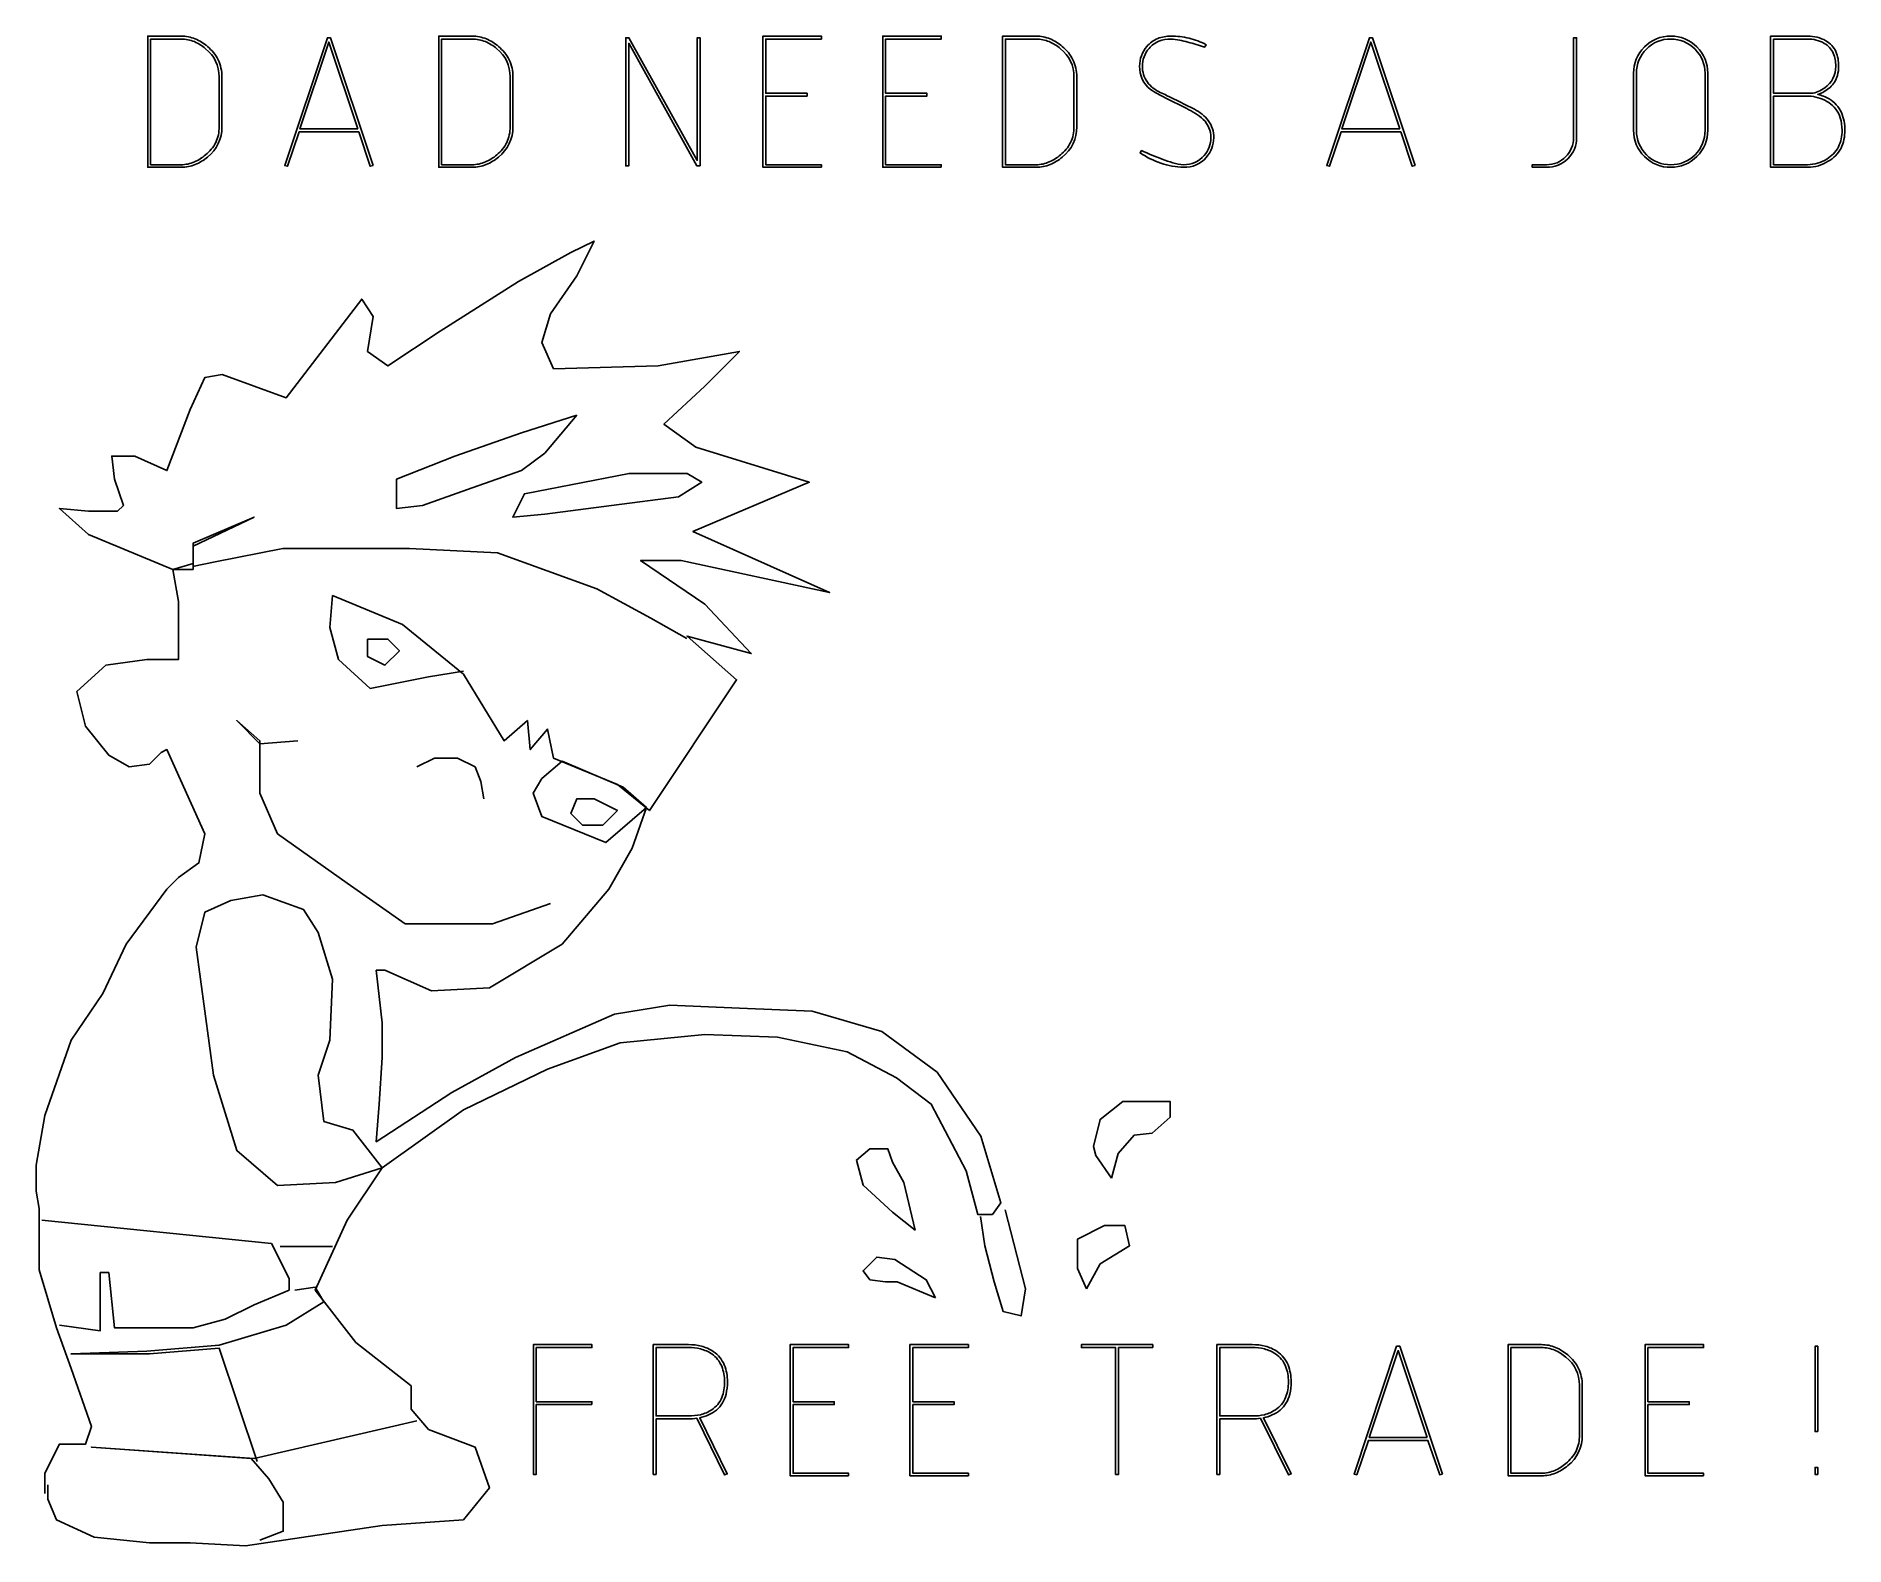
# Model space of a CAD drawing. Header units: millimetres. Extents: x 44 to 149, y 34 to 122.
import ezdxf

# ---------------------------------------------------------------- set-up
doc = ezdxf.new("R2010")
doc.units = ezdxf.units.MM
doc.layers.add('Default', color=14, linetype='Continuous')

msp = doc.modelspace()

# ---------------------------------------------------------------- linework, layer by layer
at = {"layer": 'Default'}
for points in [[(54.36, 116.53, -0.235339), (53.52, 114.76, -0.075378), (52.81, 114.33, -0.097735), (52, 114.17), (50.05, 114.17), (50.05, 121.79), (52, 121.79, -0.098437), (52.81, 121.63, -0.076867), (53.52, 121.19, -0.107603), (54.14, 120.41, -0.114255), (54.36, 119.43)], [(54.2, 116.53), (54.2, 119.43, 0.235212), (53.41, 121.06, 0.074897), (52.76, 121.47, 0.09891), (52, 121.62), (50.22, 121.62), (50.22, 114.32), (52, 114.32, 0.099396), (52.76, 114.48, 0.077855), (53.41, 114.89, 0.109432), (54, 115.61, 0.113345)], [(71.26, 116.53, -0.235339), (70.42, 114.76, -0.075378), (69.71, 114.33, -0.097735), (68.9, 114.17), (66.95, 114.17), (66.95, 121.79), (68.9, 121.79, -0.098437), (69.72, 121.63, -0.076867), (70.42, 121.19, -0.107603), (71.05, 120.41, -0.114255), (71.26, 119.43)], [(71.1, 116.53), (71.1, 119.43, 0.235212), (70.32, 121.06, 0.074897), (69.66, 121.47, 0.09891), (68.9, 121.62), (67.12, 121.62), (67.12, 114.32), (68.9, 114.32, 0.099396), (69.66, 114.48, 0.077855), (70.32, 114.89, 0.109432), (70.9, 115.61, 0.113345)], [(104.01, 116.53, -0.235339), (103.17, 114.76, -0.075378), (102.46, 114.33, -0.097735), (101.65, 114.17), (99.7, 114.17), (99.7, 121.79), (101.65, 121.79, -0.098437), (102.46, 121.63, -0.076867), (103.17, 121.19, -0.107603), (103.79, 120.41, -0.114255), (104.01, 119.43)], [(103.85, 116.53), (103.85, 119.43, 0.235212), (103.06, 121.06, 0.074897), (102.41, 121.47, 0.09891), (101.65, 121.62), (99.87, 121.62), (99.87, 114.32), (101.65, 114.32, 0.099396), (102.41, 114.48, 0.077855), (103.06, 114.89, 0.109432), (103.65, 115.61, 0.113345)], [(111.97, 115.89, -0.181132), (111.53, 114.75, -0.230033), (110.22, 114.17, -0.080126), (108.9, 114.41, -0.068468), (107.69, 115.01), (107.78, 115.14, 0.015625), (108.98, 114.64, 0.018899), (109.59, 114.44, 0.063026), (110.22, 114.32, 0.227089), (111.41, 114.86, 0.184102), (111.8, 115.89, 0.208962), (111.36, 116.95, 0.055008), (110.9, 117.3, 0.022886), (110.4, 117.58), (109.15, 118.2, -0.024365), (108.29, 118.69, -0.232856), (107.66, 120.04, -0.182554), (108.08, 121.19, -0.120129), (108.71, 121.65, -0.097761), (109.48, 121.79, -0.057133), (110.53, 121.67, -0.075783), (111.52, 121.29), (111.43, 121.15, 0.016066), (110.47, 121.44, 0.017724), (109.98, 121.56, 0.0456), (109.48, 121.62, 0.095632), (108.78, 121.49, 0.123098), (108.21, 121.08, 0.183782), (107.82, 120.04, 0.160072), (108.11, 119.12, 0.123034), (108.86, 118.52, 0.004182), (109.23, 118.35, -0.005348), (110.85, 117.54, -0.112507), (111.65, 116.88, -0.163087)], [(133.04, 115.9, -0.208721), (132.53, 114.67, -0.202263), (131.3, 114.17), (130.47, 114.17), (130.47, 114.32), (131.3, 114.32, 0.208887), (132.41, 114.79, 0.207103), (132.87, 115.9), (132.87, 121.7), (133.04, 121.7)], [(140.66, 116.32, -0.208405), (140.03, 114.8, -0.204494), (138.51, 114.17, -0.205778), (136.98, 114.8, -0.207077), (136.35, 116.32), (136.35, 119.63, -0.204497), (136.98, 121.16, -0.207098), (138.51, 121.79, -0.2071), (140.03, 121.16, -0.207098), (140.66, 119.63)], [(140.5, 116.32), (140.5, 119.63, 0.207104), (139.92, 121.03, 0.207108), (138.51, 121.62, 0.2071), (137.1, 121.04, 0.207087), (136.52, 119.63), (136.52, 116.32, 0.207067), (137.1, 114.9, 0.2071), (138.51, 114.32, 0.207087), (139.92, 114.9, 0.207105)], [(148.62, 116.32, -0.117947), (148.4, 115.28, -0.146903), (147.66, 114.52, -0.13662), (146.46, 114.17), (144.31, 114.17), (144.31, 121.79), (146.46, 121.79, -0.136259), (147.52, 121.52, -0.155676), (148.1, 120.89, -0.10829), (148.26, 120.04, -0.071362), (148.19, 119.5, -0.139735), (147.76, 118.81, -0.096122), (147.05, 118.4, -0.070899), (147.71, 118.14, -0.157046), (148.42, 117.36, -0.107141)], [(148.09, 120.04, 0.107134), (147.95, 120.8, 0.156423), (147.43, 121.37, 0.136639), (146.46, 121.62), (144.48, 121.62), (144.48, 118.47), (146.67, 118.47, 0.105876), (147.08, 118.57, 0.047207), (147.45, 118.79, 0.256262)], [(148.46, 116.32, 0.077652), (148.35, 117.05, 0.173706), (147.69, 117.93, 0.062761), (147.2, 118.17, 0.042213), (146.66, 118.31), (144.48, 118.31), (144.48, 114.32), (146.46, 114.32, 0.137489), (147.57, 114.65, 0.144597), (148.25, 115.36, 0.117555)], [(83.72, 43.63, -0.061933), (83.64, 42.91, -0.158486), (83.08, 41.99, -0.125695), (82.11, 41.54), (83.71, 38.28), (83.56, 38.22), (81.94, 41.51, -0.036363), (81.46, 41.48), (79.58, 41.48), (79.58, 38.25), (79.41, 38.25), (79.41, 45.79), (81.46, 45.79, -0.063355), (82.21, 45.7, -0.087152), (82.9, 45.39, -0.146568), (83.54, 44.61, -0.100307)], [(83.55, 43.63, 0.098525), (83.39, 44.53, 0.148551), (82.81, 45.25, 0.08902), (82.16, 45.54, 0.062219), (81.46, 45.62), (79.58, 45.62), (79.58, 41.65), (81.46, 41.65, 0.059525), (82.16, 41.72, 0.090423), (82.81, 42.01, 0.152832), (83.4, 42.72, 0.097024)], [(116.46, 43.63, -0.061933), (116.38, 42.91, -0.158486), (115.83, 41.99, -0.125695), (114.85, 41.54), (116.46, 38.28), (116.31, 38.22), (114.68, 41.51, -0.036363), (114.2, 41.48), (112.32, 41.48), (112.32, 38.25), (112.15, 38.25), (112.15, 45.79), (114.2, 45.79, -0.063355), (114.96, 45.7, -0.087152), (115.65, 45.39, -0.146568), (116.28, 44.61, -0.100307)], [(116.3, 43.63, 0.098525), (116.14, 44.53, 0.148551), (115.56, 45.25, 0.08902), (114.91, 45.54, 0.062219), (114.2, 45.62), (112.32, 45.62), (112.32, 41.65), (114.2, 41.65, 0.059525), (114.91, 41.72, 0.090423), (115.56, 42.01, 0.152832), (116.14, 42.72, 0.097024)], [(133.37, 40.53, -0.235339), (132.53, 38.76, -0.075378), (131.82, 38.33, -0.097735), (131.01, 38.17), (129.06, 38.17), (129.06, 45.79), (131.01, 45.79, -0.098437), (131.82, 45.63, -0.076867), (132.53, 45.19, -0.107603), (133.15, 44.41, -0.114255), (133.37, 43.43)], [(133.21, 40.53), (133.21, 43.43, 0.235212), (132.42, 45.06, 0.074897), (131.77, 45.47, 0.09891), (131.01, 45.62), (129.23, 45.62), (129.23, 38.32), (131.01, 38.32, 0.099396), (131.77, 38.48, 0.077855), (132.42, 38.89, 0.109432), (133.01, 39.61, 0.113345)]]:
    msp.add_lwpolyline(points, format="xyb", close=True, dxfattribs=at)
for points in [[(63.14, 114.27), (62.98, 114.23), (62.31, 116.23), (58.84, 116.23), (58.17, 114.23), (58.01, 114.27), (60.49, 121.7), (60.66, 121.7)], [(62.26, 116.4), (60.57, 121.44), (58.89, 116.4)], [(82.13, 114.25), (81.95, 114.25), (77.99, 121.38), (77.99, 114.25), (77.82, 114.25), (77.82, 121.7), (78, 121.7), (81.97, 114.57), (81.97, 121.7), (82.13, 121.7)], [(89.18, 114.17), (85.78, 114.17), (85.78, 121.79), (89.18, 121.79), (89.18, 121.62), (85.95, 121.62), (85.95, 118.47), (88.35, 118.47), (88.35, 118.31), (85.95, 118.31), (85.95, 114.32), (89.18, 114.32)], [(96.14, 114.17), (92.74, 114.17), (92.74, 121.79), (96.14, 121.79), (96.14, 121.62), (92.91, 121.62), (92.91, 118.47), (95.31, 118.47), (95.31, 118.31), (92.91, 118.31), (92.91, 114.32), (96.14, 114.32)], [(123.66, 114.27), (123.5, 114.23), (122.83, 116.23), (119.36, 116.23), (118.69, 114.23), (118.53, 114.27), (121.01, 121.7), (121.18, 121.7)], [(122.78, 116.4), (121.09, 121.44), (119.41, 116.4)], [(74.97, 99.77), (71.76, 98.75), (67.88, 97.4), (64.5, 96.05), (64.5, 94.36), (66.02, 94.53), (68.89, 95.55), (71.76, 96.56), (73.11, 97.57)], [(74.63, 95.72), (71.93, 95.21), (71.25, 93.86), (73.11, 94.03), (76.99, 94.53), (80.88, 95.04), (82.23, 95.88), (81.38, 96.39), (78.01, 96.39)], [(62.81, 86.77), (62.81, 85.76), (63.83, 85.25), (64.67, 86.09), (64, 86.77)], [(75.98, 77.49), (74.97, 77.49), (74.63, 76.64), (75.31, 75.97), (76.49, 75.97), (77.33, 76.81)], [(52.86, 68.88), (53.87, 61.45), (55.22, 57.06), (57.58, 55.04), (60.96, 55.2), (63.66, 56.05), (61.97, 58.24), (60.28, 58.75), (59.95, 61.45), (60.62, 63.48), (60.79, 67.02), (59.95, 69.72), (59.1, 71.07), (56.74, 71.91), (54.88, 71.58), (53.36, 70.9)], [(106.03, 55.46), (106.42, 56.9), (107.34, 57.95), (108.39, 58.08), (109.43, 59), (109.43, 59.92), (108.25, 59.92), (106.68, 59.92), (105.37, 58.87), (104.98, 57.29), (105.11, 56.77)], [(94.62, 52.44), (93.31, 53.49), (91.6, 55.06), (91.21, 56.51), (92, 57.16), (93.04, 57.16), (93.31, 56.38), (93.96, 55.2)], [(104.58, 49.03), (105.37, 50.48), (107.07, 51.52), (106.81, 52.7), (105.63, 52.7), (104.06, 51.92), (104.06, 50.21)], [(95.8, 48.51), (95.27, 49.56), (93.44, 50.74), (92.39, 50.87), (91.6, 50.08), (92, 49.56), (92.91, 49.43), (93.57, 49.43)], [(75.85, 42.31), (72.62, 42.31), (72.62, 38.25), (72.45, 38.25), (72.45, 45.79), (75.85, 45.79), (75.85, 45.62), (72.62, 45.62), (72.62, 42.47), (75.85, 42.47)], [(90.76, 38.17), (87.36, 38.17), (87.36, 45.79), (90.76, 45.79), (90.76, 45.62), (87.53, 45.62), (87.53, 42.47), (89.93, 42.47), (89.93, 42.31), (87.53, 42.31), (87.53, 38.32), (90.76, 38.32)], [(97.72, 38.17), (94.32, 38.17), (94.32, 45.79), (97.72, 45.79), (97.72, 45.62), (94.49, 45.62), (94.49, 42.47), (96.89, 42.47), (96.89, 42.31), (94.49, 42.31), (94.49, 38.32), (97.72, 38.32)], [(108.42, 45.62), (106.44, 45.62), (106.44, 38.25), (106.27, 38.25), (106.27, 45.62), (104.28, 45.62), (104.28, 45.79), (108.42, 45.79)], [(125.25, 38.27), (125.09, 38.23), (124.41, 40.23), (120.95, 40.23), (120.27, 38.23), (120.12, 38.27), (122.59, 45.7), (122.77, 45.7)], [(124.36, 40.4), (122.68, 45.44), (121, 40.4)], [(140.42, 38.17), (137.02, 38.17), (137.02, 45.79), (140.42, 45.79), (140.42, 45.62), (137.18, 45.62), (137.18, 42.47), (139.58, 42.47), (139.58, 42.31), (137.18, 42.31), (137.18, 38.32), (140.42, 38.32)], [(147.05, 40.74), (146.89, 40.74), (146.89, 45.7), (147.05, 45.7)], [(147.05, 38.25), (146.89, 38.25), (146.89, 38.66), (147.05, 38.66)]]:
    msp.add_lwpolyline(points, close=True, dxfattribs=at)
for points in [[(44.08, 37.14), (44.08, 38.32), (44.92, 40.01), (46.44, 40.01), (46.78, 41.03), (45.6, 44.4), (44.75, 46.76), (43.74, 50.14), (43.74, 52.5), (43.74, 53.69), (43.57, 54.7), (43.57, 56.22), (44.08, 59.09), (45.6, 63.48), (47.45, 66.18), (48.8, 69.05), (51.17, 72.25), (51.84, 72.93), (53.02, 73.77), (53.36, 75.46), (51.17, 80.35), (50.83, 80.19), (50.16, 79.51), (48.97, 79.34), (47.79, 80.02), (46.44, 81.71), (45.94, 83.73), (47.62, 85.25), (49.99, 85.59), (51.84, 85.59), (51.84, 88.96), (51.51, 90.82), (52.69, 90.82), (52.69, 92.17), (56.23, 93.86), (52.69, 92.34), (52.69, 91.16), (51.51, 90.82), (46.61, 92.85), (44.92, 94.36), (46.61, 94.2), (48.3, 94.2), (48.64, 94.53), (48.13, 96.05), (47.96, 97.4), (49.31, 97.4), (51.17, 96.56), (52.52, 100.1), (53.36, 101.96), (54.38, 102.13), (58.09, 100.78), (62.48, 106.52), (63.15, 105.51), (62.81, 103.48), (64, 102.64), (67.03, 104.66), (71.59, 107.53), (74.63, 109.22), (75.98, 109.89), (74.97, 107.87), (73.45, 105.67), (72.94, 103.99), (73.62, 102.47), (79.69, 102.64), (84.42, 103.48), (82.4, 101.45), (80.03, 99.26), (81.89, 97.91), (88.47, 95.88), (81.72, 93.01), (89.65, 89.47), (81.04, 91.33), (78.68, 91.33), (82.4, 88.79), (85.1, 85.93), (81.38, 86.94), (84.25, 84.41), (79.19, 76.81), (77.33, 78.33), (73.62, 79.85), (73.28, 81.54), (72.27, 80.35), (72.1, 82.04), (70.75, 80.86), (68.39, 84.74), (64.84, 87.61), (60.79, 89.3), (60.62, 87.44), (61.13, 85.59), (62.98, 83.9), (66.36, 84.57), (68.39, 84.91)], [(81.37, 86.8), (79.28, 87.98), (76.13, 89.68), (70.36, 91.78), (65.25, 92.04), (61.18, 92.04), (57.9, 92.04), (53.97, 91.26), (52.66, 90.99)], [(73.45, 71.41), (70.07, 70.23), (67.37, 70.23), (65.01, 70.23), (61.63, 72.59), (57.58, 75.46), (56.57, 77.82), (56.57, 80.86), (55.22, 82.04), (56.57, 80.69), (58.76, 80.86)], [(65.68, 79.34), (66.7, 79.85), (68.05, 79.85), (69.06, 79.34), (69.4, 78.5), (69.57, 77.49)], [(79.02, 76.98), (77.67, 78.16), (74.12, 79.68), (72.94, 78.67), (72.44, 77.82), (72.94, 76.47), (76.66, 74.95), (79.02, 76.98), (78.18, 74.62), (76.83, 72.25), (74.12, 69.05), (69.9, 66.51), (66.53, 66.34), (63.83, 67.53), (63.32, 67.53), (63.66, 64.49), (63.66, 62.46), (63.49, 59.76), (63.32, 57.57), (67.71, 60.44), (71.42, 62.46), (77.16, 64.99), (80.37, 65.5), (84.42, 65.33), (88.64, 65.16), (92.69, 63.98), (95.9, 61.62), (98.43, 57.9), (99.61, 54.02), (99.11, 53.35), (98.26, 53.35), (97.59, 55.88), (95.56, 59.76), (93.54, 61.28), (90.67, 62.8), (86.62, 63.64), (82.4, 63.81), (77.5, 63.31), (73.28, 61.79), (68.39, 59.42), (63.66, 56.05), (61.63, 53.01), (59.78, 48.96), (62.14, 45.92), (65.35, 43.39), (65.35, 42.04), (66.36, 40.86), (69.06, 39.84), (69.9, 37.48), (68.39, 35.62), (63.66, 35.29), (55.73, 34.1), (52.52, 34.27), (50.16, 34.27), (46.95, 34.61), (44.75, 35.62), (44.25, 36.81), (44.25, 37.65)], [(102.15, 57.36)], [(88.82, 56.68)], [(94.25, 55.82)], [(99.86, 53.62), (101.04, 49.03), (100.78, 47.46), (99.73, 47.72), (99.21, 49.43), (98.68, 51.52), (98.42, 53.23)], [(44.92, 46.93), (47.29, 46.6), (47.29, 49.97), (47.79, 49.97), (48.13, 46.76), (49.65, 46.76), (52.69, 46.76), (54.54, 47.27), (56.23, 48.11), (58.26, 48.96), (58.26, 49.63), (57.24, 51.66), (43.91, 53.01)], [(93.12, 53.57)], [(57.75, 51.49), (60.79, 51.49)], [(58.6, 48.96), (59.78, 49.13), (60.28, 48.28), (58.09, 46.93), (54.21, 45.75), (49.99, 45.41), (45.6, 45.25), (50.16, 45.25), (54.21, 45.58), (56.4, 39)], [(56.57, 34.44), (57.92, 34.95), (57.92, 36.64), (57.08, 37.99), (56.06, 39.17), (46.78, 39.84), (56.23, 39.17), (65.68, 41.36)]]:
    msp.add_lwpolyline(points, dxfattribs=at)

doc.saveas('drawing.dxf')
